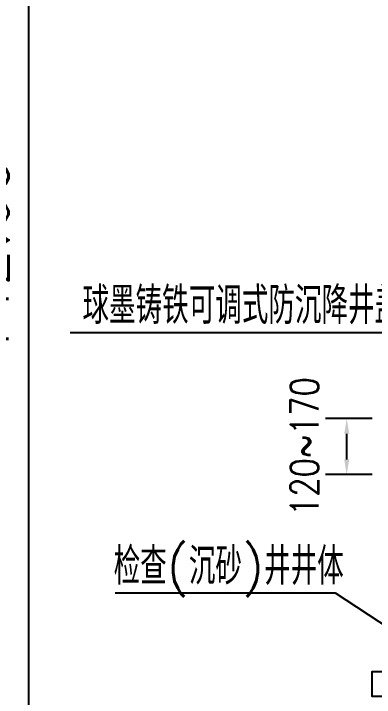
# Model space of a CAD drawing. Header units: millimetres. Extents: x 418357 to 841680, y 53918 to 109839.
# Drawn here: x 420857.43 to 420875.18, y 55060.16 to 55093.79 of the extents above; entities that cross this region are included whole.
import ezdxf

# ---------------------------------------------------------------- set-up
doc = ezdxf.new("R2010")
doc.units = ezdxf.units.MM
for name, color, linetype in [('0000-部件-井体部分', 7, 'Continuous'), ('0000-部件字体标注', 3, 'Continuous'), ('0000-部件线性标注', 2, 'Continuous'), ('PUB_DIM', 171, 'Continuous'), ('TWT_TEXT', 7, 'Continuous'), ('ZDH', 1, 'Continuous')]:
    doc.layers.add(name, color=color, linetype=linetype)
doc.styles.add('_TCH_DIM', font='SIMPLEX', dxfattribs={"bigfont": 'GBCBIG'})
doc.styles.add('_TCH_DIM_T3', font='SIMPLEX', dxfattribs={"width": 0.705882, "bigfont": 'GBCBIG'})
doc.styles.add('_TWT_DIM', font='SIMPLEX', dxfattribs={"width": 0.8, "height": 3.5, "bigfont": 'HZTXT'})
doc.dimstyles.new('_TCH_ARCH_M_M&&1', dxfattribs={"dimtxt": 2.975, "dimasz": 1.8, "dimexe": 2.5, "dimexo": 3, "dimgap": 1, "dimtad": 1, "dimzin": 0, "dimdsep": 46, "dimtxsty": '_TCH_DIM_T3', "dimblk": 'ARCHTICK', "dimcen": 0.09, "dimclrt": 7, "dimazin": 2, "dimtfac": 1, "dimtix": 1, "dimtmove": 2, "dimatfit": 3, "dimfxl": 0, "dimtolj": 1, "dimtzin": 0, "dimarcsym": 0})

# ---------------------------------------------------------------- blocks, each defined once
blk = doc.blocks.new('13424')
at = {"layer": '0000-部件-井体部分'}
blk.add_lwpolyline([(455343.222, 3437834.741), (455337.692, 3437834.741), (455337.692, 3437836.104), (455343.222, 3437836.104)], close=True, dxfattribs=at)
at = {"layer": '0000-部件字体标注'}
for p, q in [((455348.198, 3437854.603), (455321.19, 3437854.603)), ((455323.648, 3437840.401), (455335.672, 3437840.401)), ((455335.672, 3437840.401), (455338.633, 3437838.456))]:
    blk.add_line(p, q, dxfattribs=at)
at = {"layer": '0000-部件线性标注'}
for p, q in [((455337.697, 3437849.927), (455335.146, 3437849.927)), ((455337.697, 3437846.863), (455335.146, 3437846.863))]:
    blk.add_line(p, q, dxfattribs=at)
at = {"layer": '0000-部件线性标注', "color": 2}
blk.add_line((455336.298, 3437847.692), (455336.298, 3437849.098), dxfattribs=at)
for points in [[(455336.16, 3437849.098), (455336.437, 3437849.098), (455336.298, 3437849.927)], [(455336.16, 3437847.692), (455336.437, 3437847.692), (455336.298, 3437846.863)]]:
    blk.add_solid(points, dxfattribs=at)
at = {"layer": '0000-部件字体标注', "insert": (455333.992, 3437848.395), "char_height": 1.536, "attachment_point": 5, "rotation": 90, "style": '_TWT_DIM'}
blk.add_mtext('120~170', dxfattribs=at)
at = {"layer": 'TWT_TEXT', "style": '_TCH_DIM'}
for s, p in [('球墨铸铁可调式防沉降井盖设施', (455321.853, 3437855.098)), ('检查(沉砂)井井体', (455323.556, 3437840.849))]:
    blk.add_text(s, height=2.016, dxfattribs=at).set_placement(p)
blk = doc.blocks.new('_ArchTick')
at = {"color": 0, "linetype": 'ByBlock', "const_width": 0.4}
blk.add_lwpolyline([(-0.5, -0.5), (0.5, 0.5)], dxfattribs=at)
blk = doc.blocks.new('*D150')
at = {"layer": 'Defpoints', "color": 0, "lineweight": -2}
for p in [(420852.183, 55152.746), (420858.183, 55152.746), (420852.181, 55010.746)]:
    blk.add_point(p, dxfattribs=at)
at = {"layer": 'PUB_DIM', "color": 0, "lineweight": -2}
for p, q in [((420855.183, 55152.746), (420860.683, 55152.746)), ((420858.181, 55010.746), (420858.183, 55152.746)), ((420855.181, 55010.746), (420860.681, 55010.746))]:
    blk.add_line(p, q, dxfattribs=at)
at = {"layer": 'PUB_DIM', "color": 0, "lineweight": -2, "xscale": 1.8, "yscale": 1.8, "zscale": 1.8}
for p, rotation in [((420858.183, 55152.746), 89.99896035443862), ((420858.181, 55010.746), 269.9989603544386)]:
    blk.add_blockref('_ArchTick', p, dxfattribs=dict(at, rotation=rotation))
at = {"layer": 'PUB_DIM', "color": 7, "insert": (420855.695, 55081.746), "char_height": 2.975, "attachment_point": 5, "rotation": 89.999, "style": '_TCH_DIM_T3'}
blk.add_mtext('\\A1;142.00', dxfattribs=at)

msp = doc.modelspace()

# ---------------------------------------------------------------- block references
at = {"layer": 'ZDH', "xscale": 0.9, "yscale": 0.9, "zscale": 0.9}
msp.add_blockref('13424', (11071.151, -3038991.065), dxfattribs=at)

# ---------------------------------------------------------------- dimensions: what is measured, and where the dimension line sits
at = {"layer": 'PUB_DIM'}
dim = msp.add_aligned_dim(p1=(420852.181, 55010.746), p2=(420852.183, 55152.746), distance=-6, dimstyle='_TCH_ARCH_M_M&&1', dxfattribs=at)
dim.commit()
dim.dimension.update_dxf_attribs({"geometry": '*D150', "text_midpoint": (420855.695, 55081.746)})

doc.saveas('drawing.dxf')
